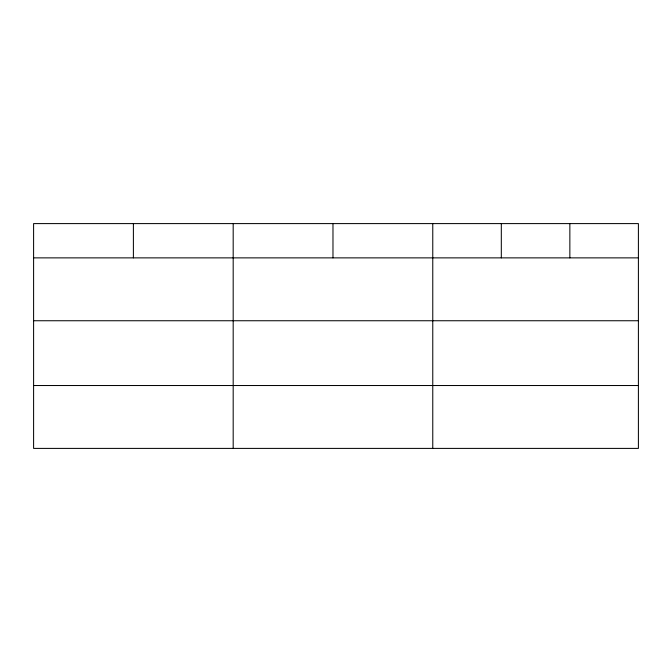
<?xml version="1.0" encoding="UTF-8"?>
<svg xmlns="http://www.w3.org/2000/svg" width="672" height="672" viewBox="0 0 672 672"><rect width="100%" height="100%" fill="white"/><g stroke="black" fill="none" stroke-linecap="round" stroke-linejoin="round"><path stroke-width="1.01" d="M638.4 320.746L638.4 223.6L33.6 223.6L33.6 448.4L638.4 448.4L638.4 320.746L33.6 320.746M33.6 257.872L638.4 257.872M33.6 385.526L638.4 385.526M569.856 223.6L569.856 257.872M501.312 223.6L501.312 257.872M432.768 223.6L432.768 448.4M332.976 223.6L332.976 257.872M233.184 223.6L233.184 448.4M133.392 223.6L133.392 257.872"/></g></svg>
